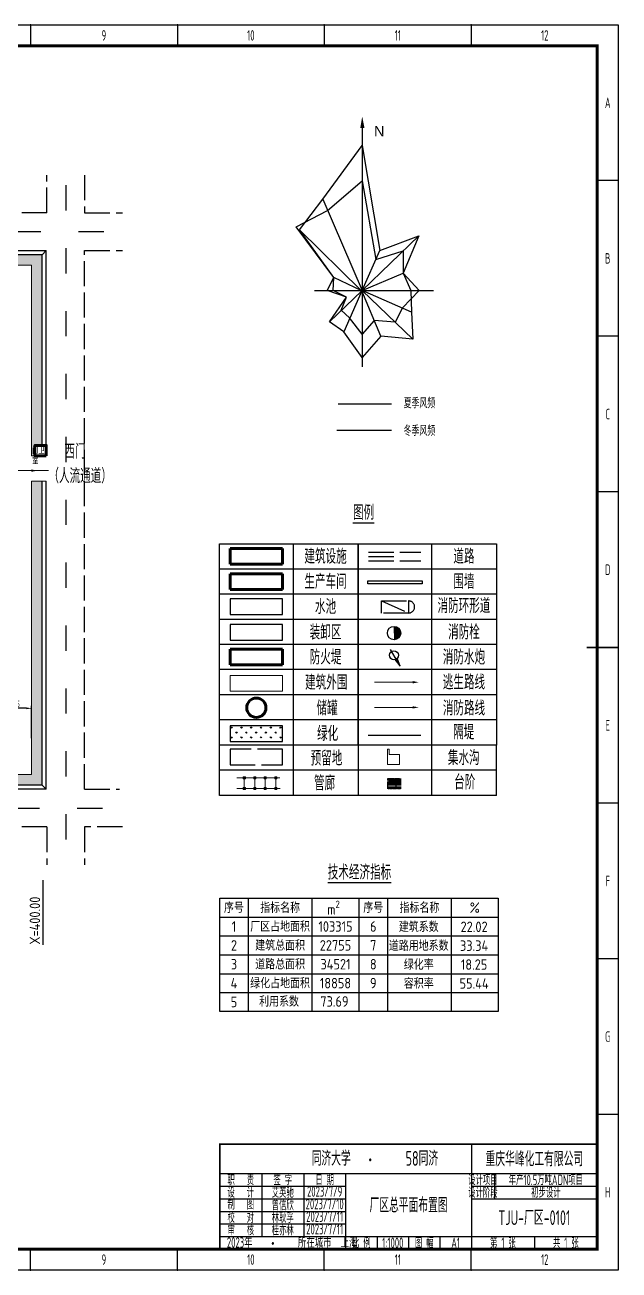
# Model space of a CAD drawing. Header units: millimetres. Extents: x 726 to 1568, y 625 to 1220.
# Drawn here: x 1285 to 1568, y 626 to 1220 of the extents above; entities that cross this region are included whole.
import ezdxf

# ---------------------------------------------------------------- set-up
doc = ezdxf.new("R2010")
doc.units = ezdxf.units.MM
for name, pattern in [('ACAD_ISO02W100', [15, 12, -3]), ('ACAD_ISO03W100', [30, 12, -18]), ('ACAD_ISO12W100', [22.4, 12, -3, 0.7, -3, 0.7, -3]), ('CENTER', [2, 1.25, -0.25, 0.25, -0.25]), ('CENTER2', [28.575, 19.05, -3.175, 3.175, -3.175])]:
    doc.linetypes.add(name, pattern=pattern)
for name, color, linetype, lineweight in [('05-图框与标题栏', 7, 'Continuous', 25), ('09-文本', 7, 'Continuous', 25), ('10文本', 7, 'Continuous', 18), ('23-环形消防道', 8, 'Continuous', 25), ('7-人行道外边沿&建筑外围', 7, 'Continuous', 25), ('储罐', 56, 'Continuous', 80), ('围墙', 204, 'Continuous', 25), ('图框与标题栏', 7, 'Continuous', 25), ('坐标标注', 7, 'Continuous', 25), ('建筑外围', 7, 'Continuous', 20), ('建筑设施', 134, 'Continuous', 80), ('水池', 5, 'Continuous', 25), ('消防设施', 10, 'Continuous', 25), ('消防路线', 30, 'CENTER2', 20), ('消防通道', 8, 'Continuous', 25), ('管廊', 213, 'Continuous', 20), ('绿化', 82, 'Continuous', 30), ('装卸区', 237, 'Continuous', 25), ('路中心线', 40, 'ACAD_ISO03W100', 25), ('车间', 12, 'Continuous', 80), ('逃生路线', 2, 'Continuous', 20), ('道路线', 7, 'ACAD_ISO02W100', 25), ('防火堤', 13, 'Continuous', 80), ('隔堤', 16, 'Continuous', 25), ('集水沟', 130, 'Continuous', 20), ('预留地', 7, 'ACAD_ISO02W100', 25), ('风玫瑰图-冬季', 41, 'Continuous', 25), ('风玫瑰图-夏季', 3, 'Continuous', 25)]:
    doc.layers.add(name, color=color, linetype=linetype, lineweight=lineweight)
for name, color, linetype in [('文字', 7, 'Continuous'), ('风玫瑰图', 80, 'Continuous'), ('风玫瑰图2', 41, 'Continuous')]:
    doc.layers.add(name, color=color, linetype=linetype)
doc.styles.add('1', font='gbenor.shx', dxfattribs={"height": 5, "bigfont": 'gbcbig.shx'})
doc.styles.add('3-gbcbig', font='gbenor.shx', dxfattribs={"width": 0.7, "height": 3, "bigfont": 'gbcbig.shx'})
doc.styles.add('5-gbcbig', font='gbenor.shx', dxfattribs={"width": 0.7, "height": 5, "bigfont": 'gbcbig.shx'})
doc.styles.add('7-gbcbig', font='gbenor.shx', dxfattribs={"width": 0.7, "height": 7, "bigfont": 'gbcbig.shx'})
doc.styles.add('A-4', font='gbenor.shx', dxfattribs={"height": 3.5, "bigfont": 'gbcbig.shx'})
doc.styles.get("Standard").update_dxf_attribs({"font": 'arial.ttf'})
doc.styles.add('卷心菜', font='gbenor.shx', dxfattribs={"width": 0.75, "bigfont": 'gbcbig.shx'})
doc.styles.add('图名7', font='gbenor.shx', dxfattribs={"height": 7, "bigfont": 'gbcbig.shx'})
doc.styles.add('标识文字', font='gbenor.shx', dxfattribs={"height": 5, "bigfont": 'gbcbig.shx'})
doc.dimstyles.new('gbcbig', dxfattribs={"dimtxt": 3, "dimasz": 2.5, "dimexe": 1.25, "dimexo": 0.625, "dimtad": 1, "dimdec": 0, "dimtxsty": '3-gbcbig', "dimcen": 2.5, "dimclrt": 256, "dimadec": 0, "dimazin": 0, "dimtfac": 1, "dimtdec": 0, "dimtmove": 0, "dimatfit": 3, "dimfxl": 0, "dimarcsym": 0})

# ---------------------------------------------------------------- blocks, each defined once
blk = doc.blocks.new('*D38')
at = {"layer": 'Defpoints', "color": 0, "lineweight": 25, "transparency": 16777216}
for p in [(1272.91, 893.57), (1272.91, 890.71), (1287.91, 878.67)]:
    blk.add_point(p, dxfattribs=at)
at = {"layer": '建筑外围', "color": 0, "lineweight": -2, "transparency": 16777216}
for p, q in [((1272.91, 891.34), (1272.91, 894.82)), ((1285.41, 893.57), (1275.41, 893.57)), ((1287.91, 879.3), (1287.91, 894.82))]:
    blk.add_line(p, q, dxfattribs=at)
at = {"layer": '建筑外围', "color": 0, "lineweight": 25, "transparency": 16777216}
for points in [[(1275.41, 893.99), (1275.41, 893.15), (1272.91, 893.57)], [(1285.41, 893.99), (1285.41, 893.15), (1287.91, 893.57)]]:
    blk.add_solid(points, dxfattribs=at)
at = {"layer": '建筑外围', "transparency": 16777216, "insert": (1280.91, 895.7), "char_height": 3, "attachment_point": 5, "style": '3-gbcbig'}
blk.add_mtext('15', dxfattribs=at)
blk = doc.blocks.new('arrow2')
at = {"layer": '逃生路线'}
blk.add_lwpolyline([(1413.29, 1013.06, 1.12, 0, 0), (1410.36, 1013.06, 0, 0, 0)], format="xyseb", dxfattribs=at)
blk = doc.blocks.new('shuipao')
at = {"layer": '消防设施'}
for p, q in [((1436.29, 1005.38), (1436.29, 1011.11)), ((1435.85, 1007.76), (1436.3, 1005.14)), ((1436.3, 1005.14), (1436.75, 1007.77))]:
    blk.add_line(p, q, dxfattribs=at)
blk.add_circle((1436.29, 1009.06), 1.37, dxfattribs=at)
blk = doc.blocks.new('STAIRS')
at = {"layer": '7-人行道外边沿&建筑外围', "linetype": 'CENTER'}
for p, q in [((434.61, 84.06), (434.61, 88.06)), ((434.61, 88.06), (439.61, 88.06)), ((439.61, 87.56), (434.61, 87.56)), ((439.61, 87.06), (434.61, 87.06)), ((439.61, 86.56), (434.61, 86.56)), ((439.61, 86.06), (434.61, 86.06)), ((439.61, 85.56), (434.61, 85.56)), ((439.61, 85.06), (434.61, 85.06)), ((439.61, 84.56), (434.61, 84.56)), ((439.61, 84.06), (434.61, 84.06)), ((434.61, 82.06), (434.61, 84.06)), ((434.61, 84.06), (439.61, 84.06)), ((439.61, 83.56), (434.61, 83.56)), ((439.61, 88.06), (439.61, 84.06)), ((439.61, 84.06), (439.61, 82.06)), ((439.61, 83.06), (434.61, 83.06)), ((439.61, 82.56), (434.61, 82.56)), ((439.61, 82.06), (434.61, 82.06))]:
    blk.add_line(p, q, dxfattribs=at)

msp = doc.modelspace()

# ---------------------------------------------------------------- hatches: boundary and pattern name
at = {"layer": '消防设施'}
msp.add_hatch(color=256, dxfattribs=at).paths.add_polyline_path([(1463, 931.75, 0.199962), (1460.74, 932.68), (1460.75, 929.5), (1460.76, 926.32, 0.666719)])
at = {"layer": '绿化'}
h = msp.add_hatch(dxfattribs=at)
h.set_pattern_fill('GRASS', color=256, scale=0.15)
h.set_pattern_definition([(90, (-57.9417, 17.8416), (-2.694077, 2.694077), [0.714375, -4.673779]), (45, (-57.9417, 17.8416), (-2.694077, 2.694077), [0.714375, -3.095625]), (135, (-57.9417, 17.8416), (-2.694077, -2.694077), [0.714375, -3.095625])])
h.paths.add_polyline_path([(1292.91, 1109.96), (1161.91, 1109.96), (1161.91, 1104.96), (1287.91, 1104.96), (1287.91, 1013.96), (1289.52, 1013.96), (1289.52, 1018.96), (1292.91, 1018.96)])
h.paths.add_polyline_path([(1287.91, 861.96), (1161.47, 861.96), (1161.47, 856.96), (1292.91, 856.96), (1292.91, 1001.96), (1287.91, 1001.96)])
h.paths.add_polyline_path([(1149.91, 1104.96), (1149.91, 1106.96), (1144.52, 1106.96), (1144.52, 1109.96), (894.9, 1109.96), (894.9, 1019.19), (898.34, 1019.19), (898.34, 1013.36), (899.9, 1013.36), (899.9, 1104.96)])
h.paths.add_polyline_path([(899.9, 1002.45), (894.9, 1002.45), (894.9, 856.96), (1028.64, 856.96), (1028.64, 860.8), (1034.08, 860.8), (1034.08, 861.96), (899.9, 861.96)])
h.paths.add_polyline_path([(1046.07, 861.96), (1046.07, 856.96), (1144.03, 856.96), (1144.03, 860.8), (1149.47, 860.8), (1149.47, 861.96)])
h.paths.add_polyline_path([(1287.42, 1014.09), (1294.87, 1014.09), (1294.87, 1018.54), (1287.42, 1018.54)], flags=9)
h.paths.add_polyline_path([(1141.95, 1107.22), (1149.4, 1107.22), (1149.4, 1111.67), (1141.95, 1111.67)], flags=9)
h.paths.add_polyline_path([(1026.69, 855.68), (1034.15, 855.68), (1034.15, 860.13), (1026.69, 860.13)], flags=9)
h.paths.add_polyline_path([(1142.09, 855.68), (1149.54, 855.68), (1149.54, 860.13), (1142.09, 860.13)], flags=9)
h = msp.add_hatch(dxfattribs=at)
h.set_pattern_fill('GRASS', color=256, scale=0.13)
h.set_pattern_definition([(90, (-328.1437, 526.8503), (-2.3348666, 2.3348666), [0.619125, -4.050608]), (45, (-328.1437, 526.8503), (-2.3348666, 2.3348666), [0.619125, -2.682875]), (135, (-328.1437, 526.8503), (-2.3348666, -2.3348666), [0.619125, -2.682875])])
h.paths.add_polyline_path([(1407.58, 877.77), (1407.58, 885.27), (1382.58, 885.27), (1382.58, 877.77)])

# ---------------------------------------------------------------- linework, layer by layer
at = {"layer": '05-图框与标题栏'}
for p, q in [((726.67, 1219.59), (1567.67, 1219.59)), ((1287.34, 1219.59), (1287.34, 1209.59)), ((1357.42, 1219.59), (1357.42, 1209.59)), ((1427.51, 1219.59), (1427.51, 1209.59)), ((1497.59, 1219.59), (1497.59, 1209.59)), ((1567.67, 1219.59), (1567.67, 625.59)), ((1567.67, 1145.34), (1557.67, 1145.34)), ((1567.67, 1071.09), (1557.67, 1071.09)), ((1567.67, 996.84), (1557.67, 996.84)), ((1567.67, 848.34), (1557.67, 848.34)), ((1567.67, 774.09), (1557.67, 774.09)), ((1567.67, 699.84), (1557.67, 699.84)), ((1497.67, 685.59), (1497.67, 635.59)), ((1377.67, 671.59), (1557.67, 671.59)), ((1397.67, 671.59), (1397.67, 641.59)), ((1417.67, 671.59), (1417.67, 641.59)), ((1437.67, 671.59), (1437.67, 635.59)), ((1508.67, 671.59), (1508.67, 659.59)), ((1377.67, 665.59), (1437.67, 665.59)), ((1497.67, 665.59), (1557.67, 665.59)), ((1377.67, 659.59), (1437.67, 659.59)), ((1497.67, 659.59), (1557.67, 659.59)), ((1377.67, 653.59), (1437.67, 653.59)), ((1377.67, 647.59), (1437.67, 647.59)), ((1377.67, 641.59), (1557.67, 641.59)), ((1452.67, 641.59), (1452.67, 635.59)), ((1467.67, 641.59), (1467.67, 635.59)), ((1482.67, 641.59), (1482.67, 635.59)), ((1527.67, 641.59), (1527.67, 635.59)), ((1287.34, 625.59), (1287.34, 635.59)), ((1357.42, 625.59), (1357.42, 635.59)), ((1427.51, 625.59), (1427.51, 635.59)), ((1497.59, 625.59), (1497.59, 635.59)), ((1567.67, 625.59), (726.67, 625.59))]:
    msp.add_line(p, q, dxfattribs=at)
at = {"layer": '05-图框与标题栏', "const_width": 1.4}
msp.add_lwpolyline([(751.67, 1209.59), (751.67, 635.59), (1557.67, 635.59), (1557.67, 1209.59)], close=True, dxfattribs=at)
at = {"layer": '05-图框与标题栏', "const_width": 0.8}
for points in [[(1567.67, 922.59), (1552.67, 922.59)], [(1557.67, 685.59), (1377.67, 685.59), (1377.67, 635.59)]]:
    msp.add_lwpolyline(points, dxfattribs=at)
at = {"layer": '05-图框与标题栏'}
for p in [(1287.34, 1219.59), (1287.34, 1219.59), (1287.34, 1219.59), (1357.42, 1219.59), (1357.42, 1219.59), (1357.42, 1219.59), (1427.51, 1219.59), (1427.51, 1219.59), (1427.51, 1219.59), (1497.59, 1219.59), (1497.59, 1219.59), (1497.59, 1219.59), (1567.67, 1145.34), (1567.67, 1071.09), (1567.67, 996.84), (1567.67, 922.59), (1567.67, 848.34), (1567.67, 774.09), (1567.67, 699.84), (1287.34, 625.59), (1357.42, 625.59), (1427.51, 625.59), (1497.59, 625.59)]:
    msp.add_point(p, dxfattribs=at)
at = {"layer": '23-环形消防道', "linetype": 'ACAD_ISO12W100'}
for p, q in [((1454.74, 944.8), (1467.7, 944.8)), ((1454.74, 939.04), (1454.74, 944.8)), ((1454.74, 944.8), (1467.7, 939.04)), ((1467.7, 944.8), (1467.7, 939.04)), ((1467.7, 939.04), (1454.74, 939.04))]:
    msp.add_line(p, q, dxfattribs=at)
msp.add_arc((1467.7, 941.92), 2.88, 270, 90, dxfattribs=at)
at = {"layer": '储罐'}
msp.add_circle((1395.1, 893.85), 4.59, dxfattribs=at)
at = {"layer": '围墙'}
for p, q in [((1161.91, 1111.96), (1294.91, 1111.96)), ((1292.91, 1109.96), (1294.91, 1111.96)), ((1294.91, 1013.96), (1294.91, 1111.96)), ((1292.91, 1109.96), (1161.91, 1109.96)), ((1292.91, 1018.96), (1292.91, 1109.96)), ((1292.91, 856.96), (1292.91, 1001.96)), ((1294.91, 854.96), (1294.91, 1001.96)), ((1292.91, 864.96), (1292.91, 875.96)), ((1294.91, 854.96), (1294.91, 864.96)), ((1292.91, 856.96), (1161.47, 856.96)), ((1292.91, 856.96), (1294.91, 854.96)), ((1294.91, 854.96), (1161.47, 854.96))]:
    msp.add_line(p, q, dxfattribs=at)
msp.add_lwpolyline([(1448.28, 954.35), (1474.1, 954.35), (1474.1, 952.99), (1448.28, 952.99)], close=True, dxfattribs=at)
at = {"layer": '图框与标题栏', "lineweight": 25}
msp.add_lwpolyline([(1377.6, 802.99), (1510.47, 802.99), (1510.47, 748.99), (1377.6, 748.99)], close=True, dxfattribs=at)
at = {"layer": '坐标标注'}
msp.add_line((1293.2, 811.58), (1293.2, 780.69), dxfattribs=at)
at = {"layer": '建筑外围'}
for p, q in [((1287.91, 1104.96), (1161.91, 1104.96)), ((1287.91, 1013.96), (1287.91, 1104.96)), ((1287.91, 1013.96), (1294.91, 1013.96)), ((1287.91, 861.96), (1287.91, 1001.96)), ((1287.91, 1001.96), (1294.91, 1001.96)), ((1382.58, 909.29), (1382.58, 901.79)), ((1407.58, 909.29), (1382.58, 909.29)), ((1407.58, 901.79), (1407.58, 909.29)), ((1382.58, 901.79), (1407.58, 901.79)), ((1287.91, 861.96), (1161.47, 861.96))]:
    msp.add_line(p, q, dxfattribs=at)
at = {"layer": '建筑设施'}
for p, q in [((1382.58, 969.77), (1382.58, 962.27)), ((1407.58, 969.77), (1382.58, 969.77)), ((1407.58, 962.27), (1407.58, 969.77)), ((1382.58, 962.27), (1407.58, 962.27))]:
    msp.add_line(p, q, dxfattribs=at)
msp.add_lwpolyline([(1294.91, 1013.96), (1289.52, 1013.96), (1289.52, 1018.96), (1294.91, 1018.96)], close=True, dxfattribs=at)
at = {"layer": '文字'}
for p, q in [((1377.58, 972.02), (1412.58, 972.02)), ((1377.58, 960.02), (1377.58, 972.02)), ((1412.58, 972.02), (1443.58, 972.02)), ((1412.58, 972.02), (1412.58, 960.02)), ((1443.58, 972.02), (1443.58, 960.02)), ((1443.58, 960.02), (1443.58, 972.02)), ((1478.58, 972.02), (1478.58, 960.02)), ((1509.58, 972.02), (1509.58, 960.02)), ((1412.58, 960.02), (1377.58, 960.02)), ((1377.58, 948.02), (1377.58, 960.02)), ((1443.58, 960.02), (1412.58, 960.02)), ((1412.58, 960.02), (1412.58, 948.02)), ((1443.58, 960.02), (1443.58, 948.02)), ((1478.58, 960.02), (1443.58, 960.02)), ((1443.58, 948.02), (1443.58, 960.02)), ((1509.58, 960.02), (1478.58, 960.02)), ((1478.58, 960.02), (1478.58, 948.02)), ((1509.58, 960.02), (1509.58, 948.02)), ((1412.58, 948.02), (1377.58, 948.02)), ((1377.58, 936.02), (1377.58, 948.02)), ((1443.58, 948.02), (1412.58, 948.02)), ((1412.58, 948.02), (1412.58, 936.02)), ((1443.58, 948.02), (1443.58, 936.02)), ((1478.58, 948.02), (1443.58, 948.02)), ((1443.58, 936.02), (1443.58, 948.02)), ((1509.58, 948.02), (1478.58, 948.02)), ((1478.58, 948.02), (1478.58, 936.02)), ((1509.58, 948.02), (1509.58, 936.02)), ((1412.58, 936.02), (1377.58, 936.02)), ((1377.58, 924.02), (1377.58, 936.02)), ((1443.58, 936.02), (1412.58, 936.02)), ((1412.58, 936.02), (1412.58, 924.02)), ((1443.58, 936.02), (1443.58, 924.02)), ((1478.58, 936.02), (1443.58, 936.02)), ((1443.58, 924.02), (1443.58, 936.02)), ((1509.58, 936.02), (1478.58, 936.02)), ((1478.58, 936.02), (1478.58, 924.02)), ((1509.58, 936.02), (1509.58, 924.02)), ((1412.58, 924.02), (1377.58, 924.02)), ((1377.58, 912.02), (1377.58, 924.02)), ((1443.58, 924.02), (1412.58, 924.02)), ((1412.58, 924.02), (1412.58, 912.02)), ((1443.58, 924.02), (1443.58, 912.02)), ((1478.58, 924.02), (1443.58, 924.02)), ((1443.58, 912.02), (1443.58, 924.02)), ((1509.58, 924.02), (1478.58, 924.02)), ((1478.58, 924.02), (1478.58, 912.02)), ((1509.58, 924.02), (1509.58, 912.02)), ((1412.58, 912.02), (1377.58, 912.02)), ((1377.58, 900.02), (1377.58, 912.02)), ((1443.58, 912.02), (1412.58, 912.02)), ((1412.58, 912.02), (1412.58, 900.02)), ((1443.58, 912.02), (1443.58, 900.02)), ((1478.58, 912.02), (1443.58, 912.02)), ((1443.58, 900.02), (1443.58, 912.02)), ((1509.58, 912.02), (1478.58, 912.02)), ((1478.58, 912.02), (1478.58, 900.02)), ((1509.58, 912.02), (1509.58, 900.02)), ((1412.58, 900.02), (1377.58, 900.02)), ((1377.58, 876.02), (1377.58, 900.02)), ((1443.58, 900.02), (1412.58, 900.02)), ((1412.58, 900.02), (1412.58, 888.02)), ((1443.58, 900.02), (1443.58, 888.02)), ((1478.58, 900.02), (1443.58, 900.02)), ((1443.58, 888.02), (1443.58, 900.02)), ((1509.58, 900.02), (1478.58, 900.02)), ((1478.58, 900.02), (1478.58, 888.02)), ((1509.58, 900.02), (1509.58, 888.02)), ((1412.58, 888.02), (1377.58, 888.02)), ((1412.58, 888.02), (1377.58, 888.02)), ((1443.58, 888.02), (1412.58, 888.02)), ((1443.58, 888.02), (1412.58, 888.02)), ((1412.58, 888.02), (1412.58, 876.02)), ((1478.58, 888.02), (1443.58, 888.02)), ((1443.58, 888.02), (1443.58, 876.02)), ((1478.58, 888.02), (1443.58, 888.02)), ((1443.58, 876.02), (1443.58, 888.02)), ((1509.58, 888.02), (1478.58, 888.02)), ((1509.58, 888.02), (1478.58, 888.02)), ((1478.58, 888.02), (1478.58, 876.02)), ((1509.58, 888.02), (1509.58, 876.02)), ((1412.58, 876.02), (1377.58, 876.02)), ((1377.58, 864.02), (1377.58, 876.02)), ((1443.58, 876.02), (1412.58, 876.02)), ((1412.58, 876.02), (1412.58, 864.02)), ((1478.58, 876.02), (1443.58, 876.02)), ((1443.58, 876.02), (1443.58, 864.02)), ((1509.58, 876.02), (1478.58, 876.02)), ((1478.58, 876.02), (1478.58, 864.02)), ((1509.58, 864.02), (1509.58, 876.02)), ((1412.58, 864.02), (1377.58, 864.02)), ((1377.58, 852.02), (1377.58, 864.02)), ((1443.58, 864.02), (1412.58, 864.02)), ((1412.58, 864.02), (1412.58, 852.02)), ((1478.58, 864.02), (1443.58, 864.02)), ((1443.58, 864.02), (1443.58, 852.02)), ((1509.58, 864.02), (1478.58, 864.02)), ((1478.58, 864.02), (1478.58, 852.02)), ((1509.58, 852.02), (1509.58, 864.02)), ((1412.58, 852.02), (1377.58, 852.02)), ((1443.58, 852.02), (1412.58, 852.02)), ((1478.58, 852.02), (1443.58, 852.02)), ((1509.58, 852.02), (1478.58, 852.02)), ((1391.23, 802.99), (1391.23, 748.99)), ((1421.61, 802.99), (1421.61, 748.99)), ((1444.04, 802.99), (1444.04, 748.99)), ((1457.67, 802.99), (1457.67, 748.99)), ((1488.05, 802.99), (1488.05, 748.99)), ((1377.6, 793.99), (1510.47, 793.99)), ((1377.6, 784.99), (1510.47, 784.99)), ((1377.6, 775.99), (1510.47, 775.99)), ((1377.6, 766.99), (1510.47, 766.99)), ((1377.6, 757.99), (1510.47, 757.99))]:
    msp.add_line(p, q, dxfattribs=at)
at = {"layer": '水池'}
for p, q in [((1382.58, 945.81), (1382.58, 938.31)), ((1407.58, 945.81), (1382.58, 945.81)), ((1407.58, 938.31), (1407.58, 945.81)), ((1382.58, 938.31), (1407.58, 938.31))]:
    msp.add_line(p, q, dxfattribs=at)
at = {"layer": '消防设施'}
msp.add_line((1460.74, 932.68), (1460.75, 929.5), dxfattribs=at)
msp.add_circle((1460.75, 929.5), 3.18, dxfattribs=at)
at = {"layer": '消防路线', "linetype": 'ByBlock'}
msp.add_line((1451.49, 894.02), (1471.09, 894.02), dxfattribs=at)
msp.add_line((1451.49, 894.02), (1471.09, 894.02), dxfattribs=at)
at = {"layer": '消防路线'}
msp.add_lwpolyline([(1469.63, 894.02, 1.12, 0, 0), (1472.55, 894.02, 0, 0, 0)], format="xyseb", dxfattribs=at)
msp.add_lwpolyline([(1469.63, 894.02, 1.12, 0, 0), (1472.55, 894.02, 0, 0, 0)], format="xyseb", dxfattribs=at)
at = {"layer": '消防通道'}
msp.add_line((1443.58, 972.02), (1509.58, 972.02), dxfattribs=at)
at = {"layer": '管廊'}
for p, q in [((1385.74, 860.39), (1406.28, 860.39)), ((1388.83, 859.89), (1388.83, 860.89)), ((1388.83, 860.89), (1389.84, 860.89)), ((1389.84, 859.89), (1388.83, 859.89)), ((1388.83, 854.85), (1388.83, 855.85)), ((1388.83, 855.85), (1389.84, 855.85)), ((1389.33, 855.35), (1389.33, 860.39)), ((1389.84, 860.89), (1389.84, 859.89)), ((1389.84, 855.85), (1389.84, 854.85)), ((1393.83, 859.89), (1393.83, 860.89)), ((1393.83, 860.89), (1394.84, 860.89)), ((1394.84, 859.89), (1393.83, 859.89)), ((1393.83, 854.85), (1393.83, 855.85)), ((1393.83, 855.85), (1394.84, 855.85)), ((1394.33, 855.35), (1394.33, 860.39)), ((1394.84, 860.89), (1394.84, 859.89)), ((1394.84, 855.85), (1394.84, 854.85)), ((1398.83, 859.89), (1398.83, 860.89)), ((1398.83, 860.89), (1399.84, 860.89)), ((1399.84, 859.89), (1398.83, 859.89)), ((1398.83, 854.85), (1398.83, 855.85)), ((1398.83, 855.85), (1399.84, 855.85)), ((1399.33, 855.35), (1399.33, 860.39)), ((1399.33, 855.35), (1399.33, 860.39)), ((1399.84, 860.89), (1399.84, 859.89)), ((1399.84, 860.89), (1399.84, 859.89)), ((1399.84, 855.85), (1399.84, 854.85)), ((1399.84, 855.85), (1399.84, 854.85)), ((1403.83, 859.89), (1403.83, 860.89)), ((1403.83, 860.89), (1404.84, 860.89)), ((1404.84, 859.89), (1403.83, 859.89)), ((1403.83, 854.85), (1403.83, 855.85)), ((1403.83, 855.85), (1404.84, 855.85)), ((1404.33, 855.35), (1404.33, 860.39)), ((1404.33, 855.35), (1404.33, 860.39)), ((1404.84, 860.89), (1404.84, 859.89)), ((1404.84, 860.89), (1404.84, 859.89)), ((1404.84, 855.85), (1404.84, 854.85)), ((1404.84, 855.85), (1404.84, 854.85)), ((1385.8, 855.35), (1406.39, 855.35)), ((1389.84, 854.85), (1388.83, 854.85)), ((1394.84, 854.85), (1393.83, 854.85)), ((1399.84, 854.85), (1398.83, 854.85)), ((1404.84, 854.85), (1403.83, 854.85))]:
    msp.add_line(p, q, dxfattribs=at)
at = {"layer": '绿化'}
for p, q in [((1382.58, 885.27), (1382.58, 877.77)), ((1407.58, 885.27), (1382.58, 885.27)), ((1407.58, 877.77), (1407.58, 885.27)), ((1382.58, 877.77), (1407.58, 877.77))]:
    msp.add_line(p, q, dxfattribs=at)
at = {"layer": '装卸区'}
for p, q in [((1382.58, 933.57), (1382.58, 926.07)), ((1407.58, 933.57), (1382.58, 933.57)), ((1407.58, 926.07), (1407.58, 933.57)), ((1382.58, 926.07), (1407.58, 926.07))]:
    msp.add_line(p, q, dxfattribs=at)
at = {"layer": '路中心线'}
for p, q in [((1304.2, 1143.07), (1304.2, 821.38)), ((860.33, 1120.96), (1328.1, 1120.96)), ((1448.58, 966.02), (1473.58, 966.02)), ((859.67, 845.96), (1326.89, 845.96))]:
    msp.add_line(p, q, dxfattribs=at)
at = {"layer": '车间'}
for p, q in [((1382.58, 957.77), (1382.58, 950.27)), ((1407.58, 957.77), (1382.58, 957.77)), ((1407.58, 950.27), (1407.58, 957.77)), ((1382.58, 950.27), (1407.58, 950.27))]:
    msp.add_line(p, q, dxfattribs=at)
at = {"layer": '逃生路线'}
msp.add_line((1078.15, 1006.96), (1296.03, 1006.96), dxfattribs=at)
at = {"layer": '逃生路线', "linetype": 'ByBlock'}
msp.add_line((1451.49, 906.02), (1471.09, 906.02), dxfattribs=at)
msp.add_line((1451.49, 906.02), (1471.09, 906.02), dxfattribs=at)
at = {"layer": '逃生路线'}
msp.add_lwpolyline([(1469.63, 906.02, 1.12, 0, 0), (1472.55, 906.02, 0, 0, 0)], format="xyseb", dxfattribs=at)
msp.add_lwpolyline([(1469.63, 906.02, 1.12, 0, 0), (1472.55, 906.02, 0, 0, 0)], format="xyseb", dxfattribs=at)
at = {"layer": '道路线'}
for p, q in [((1295.2, 1129.96), (1295.2, 1147.96)), ((1313.2, 1147.96), (1313.2, 1129.96)), ((1295.2, 1129.96), (893.34, 1129.96)), ((1313.2, 1129.96), (1331.2, 1129.96)), ((1313.2, 854.96), (1313.2, 1111.96)), ((1313.2, 1111.96), (1331.2, 1111.96)), ((1448.58, 968.12), (1473.58, 968.12)), ((1448.58, 963.92), (1473.58, 963.92)), ((1313.2, 854.96), (1329.85, 854.96)), ((1295.2, 836.96), (893.2, 836.96)), ((1295.2, 836.96), (1295.2, 818.96)), ((1313.2, 836.96), (1313.2, 818.96)), ((1331.2, 836.96), (1313.2, 836.96))]:
    msp.add_line(p, q, dxfattribs=at)
at = {"layer": '防火堤'}
for p, q in [((1382.58, 921.74), (1382.58, 914.24)), ((1407.58, 921.74), (1382.58, 921.74)), ((1407.58, 914.24), (1407.58, 921.74)), ((1382.58, 914.24), (1407.58, 914.24))]:
    msp.add_line(p, q, dxfattribs=at)
at = {"layer": '隔堤'}
msp.add_line((1448.48, 880.75), (1473.48, 880.75), dxfattribs=at)
at = {"layer": '集水沟'}
for p, q in [((1457.67, 871.55), (1457.67, 874.09)), ((1457.67, 874.09), (1458.45, 874.09)), ((1458.45, 871.55), (1458.45, 874.09)), ((1457.67, 866.73), (1457.67, 871.55)), ((1463.32, 871.55), (1458.45, 871.55)), ((1463.32, 871.55), (1463.32, 866.73)), ((1463.32, 866.73), (1457.67, 866.73))]:
    msp.add_line(p, q, dxfattribs=at)
at = {"layer": '预留地'}
for p, q in [((1382.58, 874.16), (1382.58, 866.66)), ((1407.58, 874.16), (1382.58, 874.16)), ((1407.58, 866.66), (1407.58, 874.16)), ((1382.58, 866.66), (1407.58, 866.66))]:
    msp.add_line(p, q, dxfattribs=at)
at = {"layer": '风玫瑰图'}
for points in [[(1429.96, 1077.92), (1438.07, 1089.75), (1428.9, 1092.88), (1431.97, 1099.09), (1414.06, 1123.27), (1429.07, 1131.13), (1445.58, 1145.27)], [(1445.58, 1145.27), (1452.14, 1107.72), (1465.18, 1111.85), (1465.17, 1101.21), (1468.75, 1092.88), (1469.04, 1082.63), (1469.66, 1069.74), (1454.52, 1071.13), (1445.58, 1060.95), (1436.79, 1073.22), (1429.98, 1077.94)]]:
    msp.add_lwpolyline(points, dxfattribs=at)
at = {"layer": '风玫瑰图-冬季', "linetype": 'Continuous'}
msp.add_line((1459.49, 1026.17), (1433.54, 1026.17), dxfattribs=at)
at = {"layer": '风玫瑰图-夏季', "linetype": 'Continuous'}
msp.add_line((1459.49, 1038.7), (1434.1, 1038.7), dxfattribs=at)
at = {"layer": '风玫瑰图2', "color": 2}
for p, q in [((1445.58, 1173.99), (1445.58, 1056.52)), ((1422.79, 1092.88), (1479.51, 1092.88))]:
    msp.add_line(p, q, dxfattribs=at)
msp.add_lwpolyline([(1445.66, 1170.44, 2, 0, 0), (1445.58, 1175.88, 0, 0, 0)], format="xyseb", dxfattribs=at)
at = {"layer": '风玫瑰图2'}
for points in [[(1445.58, 1162.05), (1454.03, 1111.98), (1472.52, 1118.96), (1465.17, 1101.21), (1472.77, 1092.88), (1464.86, 1084.6), (1461.23, 1077.72), (1451.3, 1078.56), (1445.58, 1072.09), (1439.55, 1079.82), (1435.48, 1083.44), (1438.07, 1089.75), (1431.7, 1092.88), (1431.97, 1099.09), (1415.6, 1121.78), (1426.8, 1136.39), (1445.58, 1162.05)], [(1426.8, 1136.39), (1445.58, 1092.88), (1454.03, 1111.98)], [(1415.6, 1121.78), (1445.11, 1092.88)], [(1472.52, 1118.96), (1445.58, 1092.88), (1465.17, 1101.21)], [(1429.96, 1077.92), (1445.33, 1092.77), (1431.97, 1099.09)], [(1454.52, 1071.13), (1445.33, 1092.77), (1436.79, 1073.22)], [(1469.04, 1082.63), (1445.58, 1092.88), (1469.66, 1069.74)]]:
    msp.add_lwpolyline(points, dxfattribs=at)

# ---------------------------------------------------------------- block references
at = {"layer": '储罐', "lineweight": 25, "rotation": 90}
msp.add_blockref('STAIRS', (1545.84, 420.54), dxfattribs=at)
at = {"layer": '管廊', "xscale": 1.56, "yscale": 1.56, "zscale": 1.56, "rotation": 29.99999999999999}
msp.add_blockref('shuipao', (307.32, -1564.64), dxfattribs=at)
at = {"layer": '逃生路线', "xscale": -1}
msp.add_blockref('arrow2', (2701.12, -6.1), dxfattribs=at)

# ---------------------------------------------------------------- texts
at = {"layer": '05-图框与标题栏', "attachment_point": 5}
for s, width, heights, insert, char_height, style in [('9', 70.0833, [0], (1322.38, 1214.59), 5, '5-gbcbig'), ('10', 70.0833, [0], (1392.47, 1214.59), 5, '5-gbcbig'), ('11', 70.0833, [0], (1462.55, 1214.59), 5, '5-gbcbig'), ('12', 70.0833, [0], (1532.63, 1214.59), 5, '5-gbcbig'), ('A', 10, [0], (1562.67, 1182.46), 5, '5-gbcbig'), ('B', 10, [0], (1562.67, 1108.21), 5, '5-gbcbig'), ('C', 10, [0], (1562.67, 1033.96), 5, '5-gbcbig'), ('D', 10, [0], (1562.67, 959.71), 5, '5-gbcbig'), ('E', 10, [0], (1562.67, 885.46), 5, '5-gbcbig'), ('F', 10, [0], (1562.67, 811.21), 5, '5-gbcbig'), ('G', 10, [0], (1562.67, 736.96), 5, '5-gbcbig'), ('重庆华峰化工有限公司', 60, [0], (1527.67, 678.59), 7, '7-gbcbig'), ('职   责', 20, [0], (1387.67, 668.59), 5, '5-gbcbig'), ('签 字', 20, [0], (1407.67, 668.59), 5, '5-gbcbig'), ('日 期', 20, [0], (1427.67, 668.59), 5, '5-gbcbig'), ('设计项目', 15, [0], (1503.12, 668.59), 5, '5-gbcbig'), ('设   计', 20, [0], (1387.67, 662.59), 5, '5-gbcbig'), ('艾英驰', 20, [0], (1407.67, 662.59), 5, '5-gbcbig'), ('2023/7/9', 20, [0], (1427.67, 663.09), 5, '5-gbcbig'), ('设计阶段', 15, [0], (1503.12, 662.59), 5, '5-gbcbig'), ('制   图', 20, [0], (1387.67, 656.95), 5, '5-gbcbig'), ('曾信欣', 20, [0], (1407.67, 656.59), 5, '5-gbcbig'), ('2023/7/10', 20, [0], (1427.67, 657.09), 5, '5-gbcbig'), ('H', 10, [0], (1562.67, 662.71), 5, '5-gbcbig'), ('校   对', 20, [0], (1387.67, 650.59), 5, '5-gbcbig'), ('林耿孚', 20, [0], (1407.67, 650.59), 5, '5-gbcbig'), ('2023/7/11', 20, [0], (1427.67, 651.09), 5, '5-gbcbig'), ('TJU-厂区-0101', 60, [12.52], (1527.67, 650.59), 7, '7-gbcbig'), ('审   核', 20, [0], (1387.67, 644.59), 5, '5-gbcbig'), ('桂亦林', 20, [0], (1407.67, 644.59), 5, '5-gbcbig'), ('2023/7/11', 20, [0], (1427.67, 645.09), 5, '5-gbcbig'), ('比 例', 15, [0], (1445.17, 638.59), 5, '5-gbcbig'), ('图 幅', 15, [0], (1475.17, 638.59), 5, '5-gbcbig'), ('第 1 张', 30, [0], (1512.67, 638.59), 5, '5-gbcbig'), ('共 1 张', 30, [0], (1542.67, 638.59), 5, '5-gbcbig'), ('1:1000', 15, [0], (1460.17, 638.59), 5, '5-gbcbig'), ('A1', 14.9167, [0], (1490.13, 638.59), 5, '5-gbcbig'), ('9', 70.0833, [0], (1322.38, 630.59), 5, '5-gbcbig'), ('10', 70.0833, [0], (1392.47, 630.59), 5, '5-gbcbig'), ('11', 70.0833, [0], (1462.55, 630.59), 5, '5-gbcbig'), ('12', 70.0833, [0], (1532.63, 630.59), 5, '5-gbcbig')]:
    msp.add_mtext_dynamic_manual_height_columns(s, width=width, gutter_width=25, heights=heights, dxfattribs=dict(at, insert=insert, char_height=char_height, style=style))
at = {"layer": '05-图框与标题栏'}
for s, insert, char_height, width, attachment_point, style in [('\\pi5.78018;同济大学             ', (1415.7, 678.86), 7, 32.2593, 4, '7-gbcbig'), ('58同济          ', (1474.04, 678.86), 7, 32.2593, 5, '7-gbcbig'), (' 2023{\\W0.8;年          所在城市  上海}', (1379.15, 638.74), 5, 67.5295, 4, '5-gbcbig'), ('{\\fFangSong|b0|i0|c134|p49;\\W0.8;·}', (1400.24, 640.72), 5, 18.9039, 1, '5-gbcbig')]:
    msp.add_mtext(s, dxfattribs=dict(at, insert=insert, char_height=char_height, width=width, attachment_point=attachment_point, style=style))
at = {"layer": '05-图框与标题栏', "insert": (1446.67, 680.59), "char_height": 5, "width": 31.5065, "attachment_point": 1}
msp.add_mtext('{\\fFangSong|b0|i0|c134|p49;\\W0.8;·}', dxfattribs=at)
at = {"layer": '09-文本', "attachment_point": 5}
for s, width, gutter_width, insert, char_height, style in [('年产10.5万吨ADN项目', 49.0599, 35, (1533.14, 668.59), 5, '5-gbcbig'), ('初步设计', 48.9999, 12.5, (1533.17, 662.59), 5, '5-gbcbig'), ('厂区总平面布置图', 60, 12.5, (1467.67, 656.59), 7, '7-gbcbig')]:
    msp.add_mtext_dynamic_manual_height_columns(s, width=width, gutter_width=gutter_width, heights=[0], dxfattribs=dict(at, insert=insert, char_height=char_height, style=style))
at = {"layer": '10文本', "char_height": 5, "width": 47.0322, "attachment_point": 5, "style": '卷心菜'}
for s, insert in [('夏季风频', (1472.85, 1039.19)), ('冬季风频', (1472.85, 1026.01))]:
    msp.add_mtext(s, dxfattribs=dict(at, insert=insert))
at = {"layer": '坐标标注', "insert": (1289.49, 792.32), "char_height": 5, "width": 53.4659, "attachment_point": 5, "rotation": 90, "style": '标识文字'}
msp.add_mtext('X=400.00', dxfattribs=at)
at = {"layer": '文字'}
for s, insert, char_height, width, attachment_point, style in [('{\\Fgbenor,gbcbig|c134;门卫室}', (1288.17, 1018.01), 3, 6.2805, 1, '1'), ('{\\L图例}', (1446.22, 986.97), 7, 40.3819, 5, '图名7'), ('建筑设施', (1428.08, 966.02), 7, 36.3819, 5, '图名7'), ('道路', (1494.08, 966.02), 7, 40.3819, 5, '图名7'), ('生产车间', (1428.08, 954.02), 7, 36.3819, 5, '图名7'), ('围墙', (1494.08, 954.02), 7, 40.3819, 5, '图名7'), ('水池', (1428.08, 942.06), 7, 40.3819, 5, '图名7'), ('消防环形道', (1494.08, 942.45), 7, 40.3819, 5, '图名7'), ('装卸区', (1428.08, 929.82), 7, 36.3819, 5, '图名7'), ('消防栓', (1494.08, 929.94), 7, 40.3819, 5, '图名7'), ('防火堤', (1428.08, 917.99), 7, 36.3819, 5, '图名7'), ('消防水炮', (1494.08, 917.98), 7, 40.3819, 5, '图名7'), ('建筑外围', (1428.42, 905.89), 7, 36.3819, 5, '图名7'), ('逃生路线', (1494.08, 906.02), 7, 40.3819, 5, '图名7'), ('储罐', (1428.81, 893.69), 7, 40.3819, 5, '图名7'), ('消防路线', (1494.1, 893.66), 7, 40.3819, 5, '图名7'), ('绿化', (1429.08, 881.52), 7, 40.3819, 5, '图名7'), ('隔堤', (1493.98, 882.21), 7, 40.3819, 5, '图名7'), ('预留地', (1428.52, 869.76), 7, 36.3819, 5, '图名7'), ('集水沟', (1493.98, 869.96), 7, 40.3819, 5, '图名7'), ('管廊', (1427.62, 857.87), 7, 40.3819, 5, '图名7'), ('台阶', (1494.46, 858.32), 7, 36.3819, 5, '图名7'), ('{\\Fgbenor,gbcbig|c134;\\L技术经济指标}', (1444.27, 815.35), 7, 152.4105, 5, 'A-4'), ('序号', (1384.42, 798.49), 5, 13.6279, 5, 'A-4'), ('{\\Fgbenor,gbcbig|c134;指标名称}', (1406.42, 798.49), 5, 40.3819, 5, 'A-4'), ('\\A1;m{\\H0.7x;\\S2 ^ ;}', (1432.83, 798.49), 5, 22.4237, 5, 'A-4'), ('{\\Fgbenor,gbcbig|c134;序号}', (1450.85, 798.49), 5, 13.6279, 5, 'A-4'), ('{\\Fgbenor,gbcbig|c134;指标名称}', (1472.86, 798.49), 5, 40.3819, 5, 'A-4'), ('%', (1499.26, 798.49), 5, 22.4237, 5, 'A-4'), ('1', (1384.42, 789.49), 5, 13.6279, 5, 'A-4'), ('厂区占地面积', (1406.42, 789.49), 5, 40.3819, 5, 'A-4'), ('103315', (1432.83, 789.49), 5, 22.4237, 5, 'A-4'), ('6', (1450.85, 789.49), 5, 13.6279, 5, 'A-4'), ('{\\Fgbenor,gbcbig|c134;建筑系数}', (1472.53, 789.34), 5, 40.3819, 5, 'A-4'), ('22.02', (1498.93, 789.34), 5, 22.4237, 5, 'A-4'), ('2', (1384.42, 780.49), 5, 13.6279, 5, 'A-4'), ('{\\Fgbenor,gbcbig|c134;建筑总面积}', (1406.42, 780.49), 5, 40.3819, 5, 'A-4'), ('22755', (1432.83, 780.49), 5, 22.4237, 5, 'A-4'), ('7', (1450.85, 780.49), 5, 13.6279, 5, 'A-4'), ('{\\Fgbenor,gbcbig|c134;道路用地系数}', (1472.53, 780.34), 5, 40.3819, 5, 'A-4'), ('33.34', (1498.93, 780.34), 5, 22.4237, 5, 'A-4'), ('3', (1384.42, 771.49), 5, 13.6279, 5, 'A-4'), ('{\\Fgbenor,gbcbig|c134;道路总面积}', (1406.42, 771.49), 5, 40.3819, 5, 'A-4'), ('34521', (1432.83, 771.49), 5, 22.4237, 5, 'A-4'), ('8', (1450.85, 771.49), 5, 13.6279, 5, 'A-4'), ('{\\Fgbenor,gbcbig|c134;绿化率}', (1472.53, 771.34), 5, 40.3819, 5, 'A-4'), ('18.25', (1498.93, 771.34), 5, 22.4237, 5, 'A-4'), ('4', (1384.42, 762.49), 5, 13.6279, 5, 'A-4'), ('{\\Fgbenor,gbcbig|c134;绿化占地面积}', (1406.42, 762.49), 5, 40.3819, 5, 'A-4'), ('18858', (1432.83, 762.49), 5, 22.4237, 5, 'A-4'), ('9', (1450.85, 762.49), 5, 13.6279, 5, 'A-4'), ('{\\Fgbenor,gbcbig|c134;容积率}', (1472.53, 762.34), 5, 40.3819, 5, 'A-4'), ('55.44', (1498.93, 762.34), 5, 22.4237, 5, 'A-4'), ('5', (1384.42, 753.49), 5, 13.6279, 5, 'A-4'), ('利用系数', (1405.91, 753.75), 5, 40.3819, 5, 'A-4'), ('73.69', (1432.31, 753.75), 5, 22.4237, 5, 'A-4')]:
    msp.add_mtext(s, dxfattribs=dict(at, insert=insert, char_height=char_height, width=width, attachment_point=attachment_point, style=style))
at = {"layer": '文字', "insert": (1295.94, 1019.63), "char_height": 7, "attachment_point": 1, "style": '图名7'}
msp.add_mtext_dynamic_manual_height_columns('\\pt7;  西门\\P\\ptz;（人流通道）', width=32.1966, gutter_width=35, heights=[0], dxfattribs=at)
at = {"layer": '风玫瑰图2', "color": 2, "insert": (1451.18, 1171.41), "char_height": 5, "attachment_point": 1}
msp.add_mtext_dynamic_manual_height_columns('N', width=5.9571, gutter_width=12.5, heights=[0], dxfattribs=at)

# ---------------------------------------------------------------- dimensions: what is measured, and where the dimension line sits
at = {"layer": '建筑外围'}
dim = msp.add_linear_dim(base=(1272.91, 893.57), p1=(1287.91, 878.67), p2=(1272.91, 890.71), angle=180, dimstyle='gbcbig', dxfattribs=at)
dim.commit()
dim.dimension.update_dxf_attribs({"geometry": '*D38', "text_midpoint": (1280.91, 893.57), "dimtype": 160})

doc.saveas('drawing.dxf')
